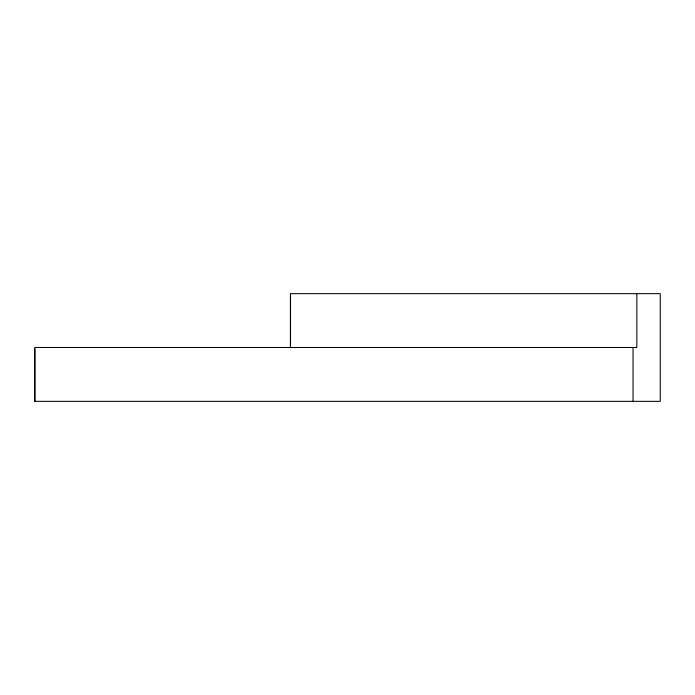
<?xml version="1.0" encoding="UTF-8"?>
<svg xmlns="http://www.w3.org/2000/svg" width="695" height="695" viewBox="0 0 695 695"><rect width="100%" height="100%" fill="white"/><g stroke="black" fill="none" stroke-linecap="round" stroke-linejoin="round"><path stroke-width="1.04" d="M636.846 293.664L636.846 347.5L34.75 347.5L34.75 401.336L660.25 401.336L660.25 293.664L290.397 293.664L290.397 347.5M633.023 347.5L633.023 401.336M290.519 295.245L290.519 347.5M34.872 349.081L34.872 401.336"/></g></svg>
